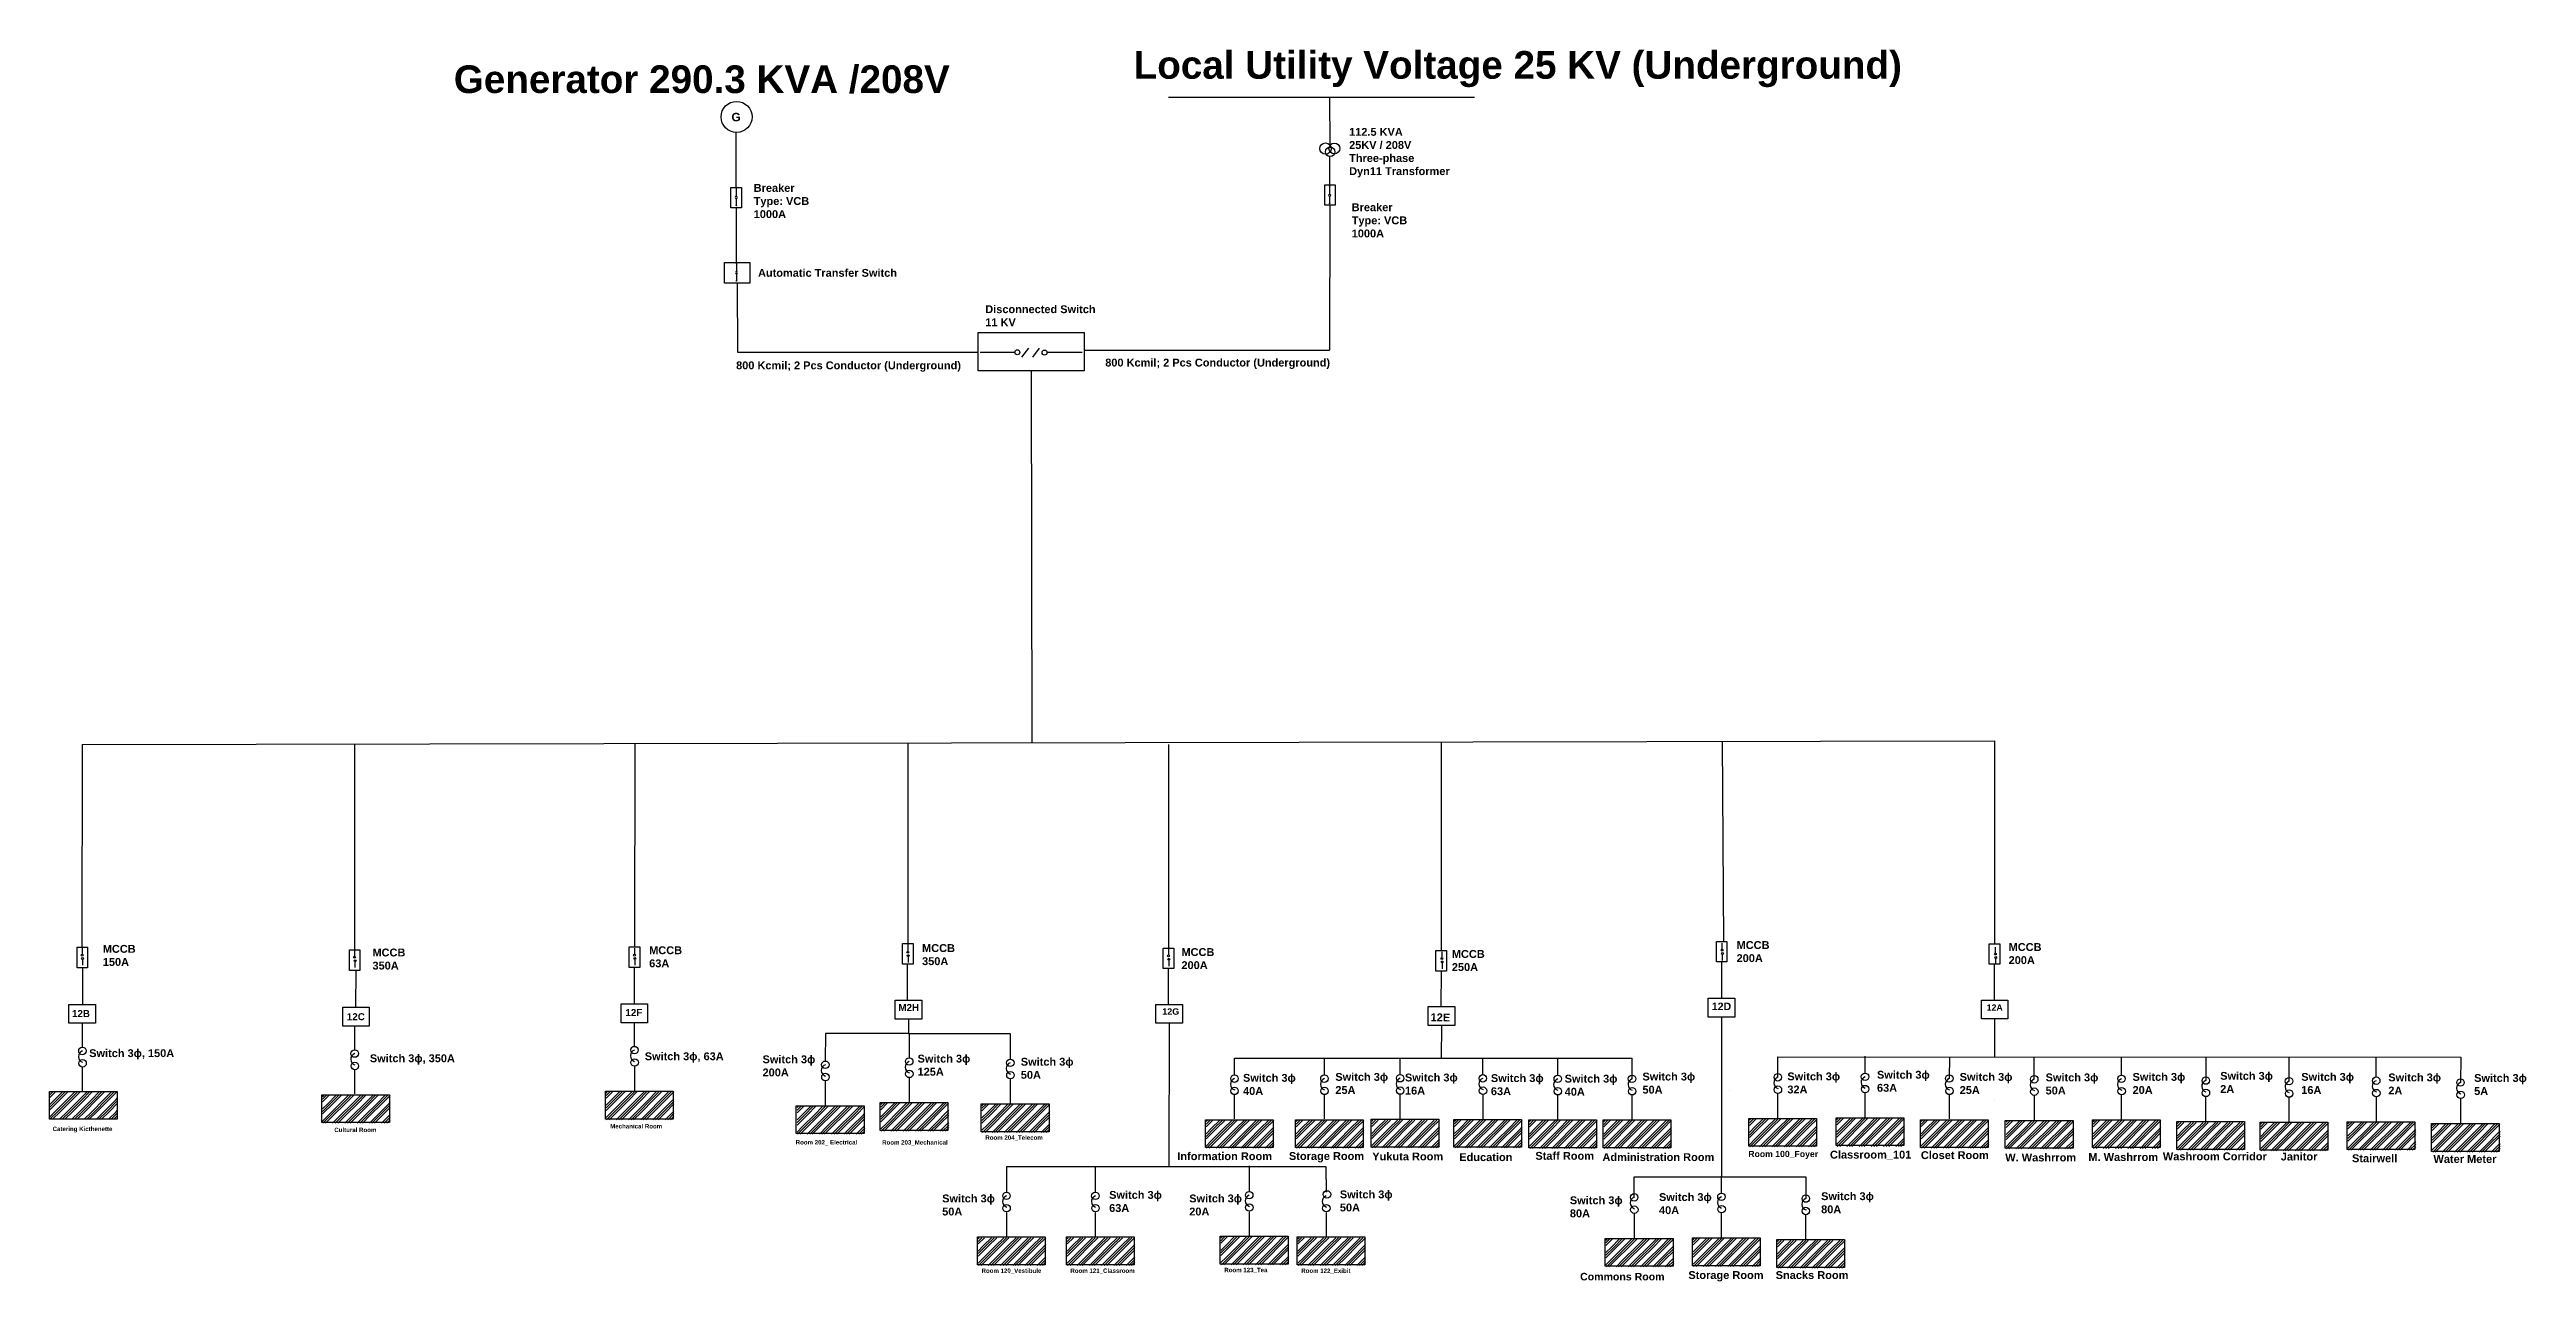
# Model space of a CAD drawing. Header units: inches. Extents: x -4730 to -1870, y -2177 to -755.
import ezdxf

# ---------------------------------------------------------------- set-up
doc = ezdxf.new("R2010")
doc.units = ezdxf.units.IN
doc.header["$MEASUREMENT"] = 0
doc.styles.get("Standard").update_dxf_attribs({"font": 'arialbd.ttf'})

msp = doc.modelspace()

# ---------------------------------------------------------------- hatches: boundary and pattern name
at = {"true_color": 0xc7c8ca}
h = msp.add_hatch(dxfattribs=at)
h.set_pattern_fill('GOST_GROUND', color=9)
h.set_pattern_definition([(45, (-0.208, 705.923), (14.142136, 0), [20]), (45, (2.792, 705.923), (14.142136, 0), [20]), (45, (5.792, 705.923), (14.142136, 0), [20])])
h.paths.add_polyline_path([(-4730, -1957.8), (-4730, -1989.9), (-4651.7, -1989.9), (-4651.7, -1957.8)])
h = msp.add_hatch(dxfattribs=at)
h.set_pattern_fill('GOST_GROUND', color=9)
h.set_pattern_definition([(45, (315.059, 701.409), (14.142136, 0), [20]), (45, (318.059, 701.409), (14.142136, 0), [20]), (45, (321.059, 701.409), (14.142136, 0), [20])])
h.paths.add_polyline_path([(-4336.5, -1962.3), (-4414.7, -1962.3), (-4414.7, -1994.4), (-4336.5, -1994.4)])
h = msp.add_hatch(dxfattribs=at)
h.set_pattern_fill('GOST_GROUND', color=9)
h.set_pattern_definition([(45, (642.537, 705.467), (14.142136, 0), [20]), (45, (645.537, 705.467), (14.142136, 0), [20]), (45, (648.537, 705.467), (14.142136, 0), [20])])
h.paths.add_polyline_path([(-4009, -1958.3), (-4087.2, -1958.3), (-4087.2, -1990.4), (-4009, -1990.4)])
h = msp.add_hatch(dxfattribs=at)
h.set_pattern_fill('GOST_GROUND', color=9)
h.set_pattern_definition([(45, (959.798, 692.282), (14.142136, 0), [20]), (45, (962.798, 692.282), (14.142136, 0), [20]), (45, (965.798, 692.282), (14.142136, 0), [20])])
h.paths.add_polyline_path([(-3691.7, -1971.4), (-3770, -1971.4), (-3770, -2003.6), (-3691.7, -2003.6)])
h = msp.add_hatch(dxfattribs=at)
h.set_pattern_fill('GOST_GROUND', color=9)
h.set_pattern_definition([(45, (1076.488, 690.843), (14.142136, 0), [20]), (45, (1079.488, 690.843), (14.142136, 0), [20]), (45, (1082.488, 690.843), (14.142136, 0), [20])])
h.paths.add_polyline_path([(-3575.1, -1972.9), (-3653.3, -1972.9), (-3653.3, -2005), (-3575.1, -2005)])
h = msp.add_hatch(dxfattribs=at)
h.set_pattern_fill('GOST_GROUND', color=9)
h.set_pattern_definition([(45, (862.902, 688.627), (14.142136, 0), [20]), (45, (865.902, 688.627), (14.142136, 0), [20]), (45, (868.902, 688.627), (14.142136, 0), [20])])
h.paths.add_polyline_path([(-3788.6, -1975.1), (-3866.9, -1975.1), (-3866.9, -2007.2), (-3788.6, -2007.2)])
h = msp.add_hatch(dxfattribs=at)
h.set_pattern_fill('GOST_GROUND', color=9)
h.set_pattern_definition([(45, (1335.301, 672.639), (14.142136, 0), [20]), (45, (1338.301, 672.639), (14.142136, 0), [20]), (45, (1341.301, 672.639), (14.142136, 0), [20])])
h.paths.add_polyline_path([(-3316.2, -1991.1), (-3394.5, -1991.1), (-3394.5, -2023.2), (-3316.2, -2023.2)])
h = msp.add_hatch(dxfattribs=at)
h.set_pattern_fill('GOST_GROUND', color=9)
h.set_pattern_definition([(45, (1439.202, 672.652), (14.142136, 0), [20]), (45, (1442.202, 672.652), (14.142136, 0), [20]), (45, (1445.202, 672.652), (14.142136, 0), [20])])
h.paths.add_polyline_path([(-3212.3, -1991.1), (-3290.6, -1991.1), (-3290.6, -2023.2), (-3212.3, -2023.2)])
h = msp.add_hatch(dxfattribs=at)
h.set_pattern_fill('GOST_GROUND', color=9)
h.set_pattern_definition([(45, (1526.609, 673.046), (14.142136, 0), [20]), (45, (1529.609, 673.046), (14.142136, 0), [20]), (45, (1532.609, 673.046), (14.142136, 0), [20])])
h.paths.add_polyline_path([(-3124.9, -1990.7), (-3203.2, -1990.7), (-3203.2, -2022.8), (-3124.9, -2022.8)])
h = msp.add_hatch(dxfattribs=at)
h.set_pattern_fill('GOST_GROUND', color=9)
h.set_pattern_definition([(45, (1622.144, 672.901), (14.142136, 0), [20]), (45, (1625.144, 672.901), (14.142136, 0), [20]), (45, (1628.144, 672.901), (14.142136, 0), [20])])
h.paths.add_polyline_path([(-3029.4, -1990.8), (-3107.6, -1990.8), (-3107.6, -2022.9), (-3029.4, -2022.9)])
h = msp.add_hatch(dxfattribs=at)
h.set_pattern_fill('GOST_GROUND', color=9)
h.set_pattern_definition([(45, (1708.564, 672.306), (14.142136, 0), [20]), (45, (1711.564, 672.306), (14.142136, 0), [20]), (45, (1714.564, 672.306), (14.142136, 0), [20])])
h.paths.add_polyline_path([(-2943, -1991.4), (-3021.2, -1991.4), (-3021.2, -2023.5), (-2943, -2023.5)])
h = msp.add_hatch(dxfattribs=at)
h.set_pattern_fill('GOST_GROUND', color=9)
h.set_pattern_definition([(45, (1794.387, 672.306), (14.142136, 0), [20]), (45, (1797.387, 672.306), (14.142136, 0), [20]), (45, (1800.387, 672.306), (14.142136, 0), [20])])
h.paths.add_polyline_path([(-2857.2, -1991.4), (-2935.4, -1991.4), (-2935.4, -2023.5), (-2857.2, -2023.5)])
h = msp.add_hatch(dxfattribs=at)
h.set_pattern_fill('GOST_GROUND', color=9)
h.set_pattern_definition([(45, (1962.678, 674.096), (14.142136, 0), [20]), (45, (1965.678, 674.096), (14.142136, 0), [20]), (45, (1968.678, 674.096), (14.142136, 0), [20])])
h.paths.add_polyline_path([(-2688.9, -1989.6), (-2767.1, -1989.6), (-2767.1, -2021.8), (-2688.9, -2021.8)])
h = msp.add_hatch(dxfattribs=at)
h.set_pattern_fill('GOST_GROUND', color=9)
h.set_pattern_definition([(45, (2063.389, 674.722), (14.142136, 0), [20]), (45, (2066.389, 674.722), (14.142136, 0), [20]), (45, (2069.389, 674.722), (14.142136, 0), [20])])
h.paths.add_polyline_path([(-2588.2, -1989), (-2666.4, -1989), (-2666.4, -2021.1), (-2588.2, -2021.1)])
h = msp.add_hatch(dxfattribs=at)
h.set_pattern_fill('GOST_GROUND', color=9)
h.set_pattern_definition([(45, (2160.736, 672.654), (14.142136, 0), [20]), (45, (2163.736, 672.654), (14.142136, 0), [20]), (45, (2166.736, 672.654), (14.142136, 0), [20])])
h.paths.add_polyline_path([(-2490.8, -1991.1), (-2569, -1991.1), (-2569, -2023.2), (-2490.8, -2023.2)])
h = msp.add_hatch(dxfattribs=at)
h.set_pattern_fill('GOST_GROUND', color=9)
h.set_pattern_definition([(45, (2258.813, 671.776), (14.142136, 0), [20]), (45, (2261.813, 671.776), (14.142136, 0), [20]), (45, (2264.813, 671.776), (14.142136, 0), [20])])
h.paths.add_polyline_path([(-2392.7, -1991.9), (-2470.9, -1991.9), (-2470.9, -2024.1), (-2392.7, -2024.1)])
h = msp.add_hatch(dxfattribs=at)
h.set_pattern_fill('GOST_GROUND', color=9)
h.set_pattern_definition([(45, (2359.524, 672.403), (14.142136, 0), [20]), (45, (2362.524, 672.403), (14.142136, 0), [20]), (45, (2365.524, 672.403), (14.142136, 0), [20])])
h.paths.add_polyline_path([(-2292, -1991.3), (-2370.2, -1991.3), (-2370.2, -2023.4), (-2292, -2023.4)])
h = msp.add_hatch(dxfattribs=at)
h.set_pattern_fill('GOST_GROUND', color=9)
h.set_pattern_definition([(45, (2456.872, 670.335), (14.142136, 0), [20]), (45, (2459.872, 670.335), (14.142136, 0), [20]), (45, (2462.872, 670.335), (14.142136, 0), [20])])
h.paths.add_polyline_path([(-2194.7, -1993.4), (-2272.9, -1993.4), (-2272.9, -2025.5), (-2194.7, -2025.5)])
h = msp.add_hatch(dxfattribs=at)
h.set_pattern_fill('GOST_GROUND', color=9)
h.set_pattern_definition([(45, (2552.975, 669.577), (14.142136, 0), [20]), (45, (2555.975, 669.577), (14.142136, 0), [20]), (45, (2558.975, 669.577), (14.142136, 0), [20])])
h.paths.add_polyline_path([(-2098.6, -1994.1), (-2176.8, -1994.1), (-2176.8, -2026.3), (-2098.6, -2026.3)])
h = msp.add_hatch(dxfattribs=at)
h.set_pattern_fill('GOST_GROUND', color=9)
h.set_pattern_definition([(45, (2653.686, 670.204), (14.142136, 0), [20]), (45, (2656.686, 670.204), (14.142136, 0), [20]), (45, (2659.686, 670.204), (14.142136, 0), [20])])
h.paths.add_polyline_path([(-1997.9, -1993.5), (-2076.1, -1993.5), (-2076.1, -2025.6), (-1997.9, -2025.6)])
h = msp.add_hatch(dxfattribs=at)
h.set_pattern_fill('GOST_GROUND', color=9)
h.set_pattern_definition([(45, (2751.034, 668.136), (14.142136, 0), [20]), (45, (2754.034, 668.136), (14.142136, 0), [20]), (45, (2757.034, 668.136), (14.142136, 0), [20])])
h.paths.add_polyline_path([(-1900.5, -1995.6), (-1978.7, -1995.6), (-1978.7, -2027.7), (-1900.5, -2027.7)])
h = msp.add_hatch(dxfattribs=at)
h.set_pattern_fill('GOST_GROUND', color=9)
h.set_pattern_definition([(45, (1072.084, 537.256), (14.142136, 0), [20]), (45, (1075.084, 537.256), (14.142136, 0), [20]), (45, (1078.084, 537.256), (14.142136, 0), [20])])
h.paths.add_polyline_path([(-3579.5, -2126.5), (-3657.7, -2126.5), (-3657.7, -2158.6), (-3579.5, -2158.6)])
h = msp.add_hatch(dxfattribs=at)
h.set_pattern_fill('GOST_GROUND', color=9)
h.set_pattern_definition([(45, (1174.681, 537.256), (14.142136, 0), [20]), (45, (1177.681, 537.256), (14.142136, 0), [20]), (45, (1180.681, 537.256), (14.142136, 0), [20])])
h.paths.add_polyline_path([(-3476.9, -2126.5), (-3555.1, -2126.5), (-3555.1, -2158.6), (-3476.9, -2158.6)])
h = msp.add_hatch(dxfattribs=at)
h.set_pattern_fill('GOST_GROUND', color=9)
h.set_pattern_definition([(45, (1352.407, 538.063), (14.142136, 0), [20]), (45, (1355.407, 538.063), (14.142136, 0), [20]), (45, (1358.407, 538.063), (14.142136, 0), [20])])
h.paths.add_polyline_path([(-3299.1, -2125.7), (-3377.4, -2125.7), (-3377.4, -2157.8), (-3299.1, -2157.8)])
h = msp.add_hatch(dxfattribs=at)
h.set_pattern_fill('GOST_GROUND', color=9)
h.set_pattern_definition([(45, (1441.271, 537.256), (14.142136, 0), [20]), (45, (1444.271, 537.256), (14.142136, 0), [20]), (45, (1447.271, 537.256), (14.142136, 0), [20])])
h.paths.add_polyline_path([(-3210.3, -2126.5), (-3288.5, -2126.5), (-3288.5, -2158.6), (-3210.3, -2158.6)])
h = msp.add_hatch(dxfattribs=at)
h.set_pattern_fill('GOST_GROUND', color=9)
h.set_pattern_definition([(45, (1796.919, 535.527), (14.142136, 0), [20]), (45, (1799.919, 535.527), (14.142136, 0), [20]), (45, (1802.919, 535.527), (14.142136, 0), [20])])
h.paths.add_polyline_path([(-2854.6, -2128.2), (-2932.8, -2128.2), (-2932.8, -2160.3), (-2854.6, -2160.3)])
h = msp.add_hatch(dxfattribs=at)
h.set_pattern_fill('GOST_GROUND', color=9)
h.set_pattern_definition([(45, (1897.63, 536.154), (14.142136, 0), [20]), (45, (1900.63, 536.154), (14.142136, 0), [20]), (45, (1903.63, 536.154), (14.142136, 0), [20])])
h.paths.add_polyline_path([(-2753.9, -2127.6), (-2832.1, -2127.6), (-2832.1, -2159.7), (-2753.9, -2159.7)])
h = msp.add_hatch(dxfattribs=at)
h.set_pattern_fill('GOST_GROUND', color=9)
h.set_pattern_definition([(45, (1994.977, 534.085), (14.142136, 0), [20]), (45, (1997.977, 534.085), (14.142136, 0), [20]), (45, (2000.977, 534.085), (14.142136, 0), [20])])
h.paths.add_polyline_path([(-2656.6, -2129.6), (-2734.8, -2129.6), (-2734.8, -2161.8), (-2656.6, -2161.8)])

# ---------------------------------------------------------------- linework, layer by layer
for p, q in [((-3437.8, -810.1), (-3084.8, -810.1)), ((-3251.4, -865.5), (-3251.5, -810.1)), ((-3937.1, -914.3), (-3937, -850.8)), ((-3251.5, -911.3), (-3251.5, -878.9)), ((-3251.9, -912.9), (-3251.9, -922.3)), ((-3937.1, -915.2), (-3937.1, -924.6)), ((-3937.1, -926.6), (-3937.1, -935)), ((-3937.1, -937.8), (-3937.1, -1001.1)), ((-3251.9, -924.3), (-3251.9, -932.7)), ((-3251.5, -934.9), (-3251.9, -1102.2)), ((-3936.9, -1002.2), (-3936.9, -1011.6)), ((-3936.9, -1013.6), (-3936.9, -1021.9)), ((-3935.9, -1024.6), (-3935.7, -1104.5)), ((-3935.8, -1064.5), (-3935.8, -1064.5)), ((-3935.7, -1104.5), (-3657.6, -1104.6)), ((-3655.6, -1104.6), (-3615.4, -1104.6)), ((-3577.9, -1104.4), (-3537.7, -1104.4)), ((-3535.3, -1102.2), (-3251.9, -1102.2)), ((-3251.9, -1102.2), (-3251.9, -1102.2)), ((-3251.9, -1103.9), (-3251.9, -1103.9)), ((-3596.4, -1125.9), (-3595.9, -1555.1)), ((-4692.4, -1557.3), (-4692.5, -1791.3)), ((-4692.4, -1557.3), (-2484.3, -1552.9)), ((-4377.6, -1794.4), (-4377.3, -1556.7)), ((-4054.3, -1556.5), (-4054.4, -1791.5)), ((-3738.9, -1555.4), (-3739, -1789.4)), ((-3595.9, -1555.1), (-3595.9, -1555.1)), ((-3437.8, -1557.3), (-3437.9, -1792.6)), ((-3123, -1554.2), (-3123.1, -1795.3)), ((-2796.9, -1784.6), (-2798.2, -1553.5)), ((-2484.3, -1552.9), (-2484.4, -1788.1)), ((-4692.4, -1792.4), (-4692.4, -1799.2)), ((-4377.7, -1794.9), (-4377.7, -1801.7)), ((-4054.5, -1792.3), (-4054.5, -1799.1)), ((-3738.9, -1789.1), (-3738.9, -1795.9)), ((-3438.1, -1793.3), (-3438.1, -1800.1)), ((-3122.3, -1796.4), (-3122.3, -1803.2)), ((-2798.9, -1786.7), (-2798.9, -1793.5)), ((-2798.5, -1799.6), (-2798.5, -1806.4)), ((-2483.3, -1791.1), (-2483.3, -1797.9)), ((-4692.1, -1815.7), (-4692.1, -1856.8)), ((-4692, -1805.3), (-4692, -1812.1)), ((-4377.3, -1807.8), (-4377.3, -1814.6)), ((-4376.2, -1860.3), (-4376.1, -1818)), ((-4376.1, -1818), (-4376.1, -1818)), ((-4054.9, -1814.5), (-4055, -1856.4)), ((-4054.1, -1805.2), (-4054.1, -1812)), ((-3739.6, -1811.5), (-3739.7, -1852.5)), ((-3738.5, -1802), (-3738.5, -1808.8)), ((-3438.2, -1816.1), (-3438.2, -1857.1)), ((-3437.6, -1806.2), (-3437.6, -1813)), ((-3123.3, -1818.7), (-3123.4, -1859.7)), ((-3121.9, -1809.3), (-3121.9, -1816.1)), ((-2799.3, -1809), (-2799.3, -1850)), ((-2484.5, -1811), (-2484.6, -1852.1)), ((-2482.9, -1804), (-2482.9, -1810.8)), ((-4692.2, -1879.1), (-4692.2, -1906.6)), ((-4377.8, -1882.1), (-4377.8, -1909.7)), ((-4054.8, -1878.1), (-4054.8, -1905.7)), ((-3738.3, -1874.4), (-3738.3, -1890.8)), ((-3437.2, -1879), (-3437.4, -2044.4)), ((-3122.8, -1881.6), (-3123, -1919.3)), ((-2799.3, -1871.9), (-2799.3, -2056.3)), ((-2484.1, -1874.1), (-2484.1, -1917.9)), ((-3834.1, -1890.8), (-3834.4, -1922.5)), ((-3738.3, -1890.8), (-3834.1, -1890.8)), ((-3738.3, -1890.8), (-3621.3, -1890.8)), ((-3737.5, -1891.3), (-3737.5, -1918.9)), ((-3620.8, -1890.8), (-3620.8, -1920.3)), ((-4692.2, -1930), (-4692.2, -1957.6)), ((-4377.8, -1933.1), (-4377.8, -1960.6)), ((-4054.7, -1929.1), (-4054.7, -1956.7)), ((-3737.5, -1942.3), (-3737.5, -1969.8)), ((-3620.8, -1943.7), (-3620.8, -1971.3)), ((-3361.8, -1938.6), (-3361.8, -1919.2)), ((-3361.8, -1919.2), (-2902.7, -1919.5)), ((-3257.9, -1938.5), (-3257.9, -1919.2)), ((-3170.5, -1938.1), (-3170.5, -1919.3)), ((-3075, -1938.3), (-3075, -1919.4)), ((-2988.6, -1938.9), (-2988.6, -1919.5)), ((-2902.7, -1943.2), (-2902.7, -1919.5)), ((-2734.4, -1941.4), (-2734.4, -1917.7)), ((-2734.4, -1917.7), (-1945.8, -1918.2)), ((-2633.7, -1936.5), (-2633.7, -1917.1)), ((-2633.5, -1917.7), (-2633.5, -1917.7)), ((-2536.1, -1917.7), (-2536.4, -1942.8)), ((-2484.1, -1917.9), (-2484.1, -1917.9)), ((-2438.3, -1943.7), (-2438.3, -1917.9)), ((-2337.6, -1938.8), (-2337.6, -1918)), ((-2337.4, -1920), (-2337.4, -1920)), ((-2240, -1918), (-2240.2, -1945.2)), ((-2144.1, -1945.9), (-2144.1, -1918.1)), ((-2043.4, -1941), (-2043.4, -1918.2)), ((-2043.2, -1922.2), (-2043.2, -1922.2)), ((-1945.8, -1918.2), (-1946.1, -1947.4)), ((-3834.4, -1945.9), (-3834.4, -1973.5)), ((-3362, -1961.9), (-3362, -1989.5)), ((-3258.1, -1961.9), (-3258.1, -1989.5)), ((-3170.7, -1961.5), (-3170.7, -1989.1)), ((-3075.1, -1961.7), (-3075.1, -1989.2)), ((-2988.7, -1962.3), (-2988.7, -1989.8)), ((-2902.9, -1962.3), (-2902.9, -1989.8)), ((-2790.6, -1956.9), (-2790.6, -1956.9)), ((-2734.6, -1960.5), (-2734.6, -1988)), ((-2633.9, -1959.8), (-2633.9, -1987.4)), ((-2633.5, -1951.4), (-2633.5, -1951.4)), ((-2536.5, -1961.9), (-2536.5, -1989.5)), ((-2484.1, -1966.6), (-2484.1, -1966.6)), ((-2438.5, -1962.8), (-2438.5, -1990.3)), ((-2337.8, -1962.2), (-2337.8, -1989.7)), ((-2337.4, -1953.7), (-2337.4, -1953.7)), ((-2240.4, -1964.2), (-2240.4, -1991.8)), ((-2144.3, -1965), (-2144.3, -1992.5)), ((-2043.6, -1964.4), (-2043.6, -1991.9)), ((-2043.2, -1955.9), (-2043.2, -1955.9)), ((-1946.2, -1966.4), (-1946.2, -1994)), ((-3625.2, -2044.4), (-3625.2, -2073.9)), ((-3625.2, -2044.4), (-3256.1, -2044.4)), ((-3522.6, -2044.4), (-3522.6, -2073.9)), ((-3344.9, -2043.6), (-3344.9, -2073.1)), ((-3256.1, -2044.4), (-3256, -2073.9)), ((-2900.2, -2080), (-2900.2, -2056.3)), ((-2900.2, -2056.3), (-2701.9, -2056.3)), ((-2799.5, -2075), (-2799.5, -2055.7)), ((-2799.3, -2056.3), (-2799.3, -2056.3)), ((-2701.9, -2056.3), (-2702.1, -2081.4)), ((-3625.2, -2097.3), (-3625.2, -2124.9)), ((-3522.6, -2097.3), (-3522.6, -2124.9)), ((-3344.9, -2096.5), (-3344.9, -2124.1)), ((-3256, -2097.3), (-3256, -2124.9)), ((-2900.4, -2099), (-2900.4, -2126.6)), ((-2799.7, -2098.4), (-2799.7, -2126)), ((-2799.3, -2090), (-2799.3, -2090)), ((-2702.3, -2100.5), (-2702.3, -2128))]:
    msp.add_line(p, q)
for points in [[(-3943.2, -914.3), (-3931, -914.3), (-3931, -937.8), (-3943.2, -937.8)], [(-3257.6, -911.3), (-3245.4, -911.3), (-3245.4, -934.9), (-3257.6, -934.9)], [(-3950.6, -1001.1), (-3921.2, -1001.1), (-3921.2, -1024.6), (-3950.6, -1024.6)], [(-3657.6, -1081.8), (-3535.3, -1081.8), (-3535.3, -1125.9), (-3657.6, -1125.9)], [(-4698.2, -1791.3), (-4686, -1791.3), (-4686, -1814.9), (-4698.2, -1814.9)], [(-4383.7, -1794.4), (-4371.5, -1794.4), (-4371.5, -1818), (-4383.7, -1818)], [(-4060.7, -1790.9), (-4048.5, -1790.9), (-4048.5, -1814.5), (-4060.7, -1814.5)], [(-3745, -1787.1), (-3732.8, -1787.1), (-3732.8, -1810.7), (-3745, -1810.7)], [(-3444.1, -1792.5), (-3431.9, -1792.5), (-3431.9, -1816), (-3444.1, -1816)], [(-3129.3, -1795.1), (-3117.1, -1795.1), (-3117.1, -1818.7), (-3129.3, -1818.7)], [(-2805.3, -1784.6), (-2793.1, -1784.6), (-2793.1, -1808.1), (-2805.3, -1808.1)], [(-2490.4, -1787.2), (-2478.2, -1787.2), (-2478.2, -1810.8), (-2490.4, -1810.8)], [(-4707.6, -1857.2), (-4676.8, -1857.2), (-4676.8, -1879.1), (-4707.6, -1879.1)], [(-4070.1, -1856.5), (-4039.4, -1856.5), (-4039.4, -1878.4), (-4070.1, -1878.4)], [(-3753.6, -1852.5), (-3722.9, -1852.5), (-3722.9, -1874.4), (-3753.6, -1874.4)], [(-3452.6, -1857.2), (-3421.9, -1857.2), (-3421.9, -1879), (-3452.6, -1879)], [(-2814.7, -1850), (-2784, -1850), (-2784, -1871.9), (-2814.7, -1871.9)], [(-2499.4, -1852.3), (-2468.7, -1852.3), (-2468.7, -1874.1), (-2499.4, -1874.1)], [(-4391.5, -1860.3), (-4360.8, -1860.3), (-4360.8, -1882.2), (-4391.5, -1882.2)], [(-3138.1, -1859.7), (-3107.4, -1859.7), (-3107.4, -1881.6), (-3138.1, -1881.6)], [(-4730, -1957.8), (-4651.7, -1957.8), (-4651.7, -1989.9), (-4730, -1989.9)], [(-4415.5, -1961.5), (-4337.3, -1961.5), (-4337.3, -1993.6), (-4415.5, -1993.6)], [(-4088, -1957.4), (-4009.8, -1957.4), (-4009.8, -1989.6), (-4088, -1989.6)], [(-3770.8, -1970.6), (-3692.6, -1970.6), (-3692.6, -2002.8), (-3770.8, -2002.8)], [(-3654.1, -1972.1), (-3575.9, -1972.1), (-3575.9, -2004.2), (-3654.1, -2004.2)], [(-3867.7, -1974.3), (-3789.5, -1974.3), (-3789.5, -2006.4), (-3867.7, -2006.4)], [(-3395.3, -1990.3), (-3317.1, -1990.3), (-3317.1, -2022.4), (-3395.3, -2022.4)], [(-3291.4, -1990.3), (-3213.2, -1990.3), (-3213.2, -2022.4), (-3291.4, -2022.4)], [(-3204, -1989.9), (-3125.7, -1989.9), (-3125.7, -2022), (-3204, -2022)], [(-3108.4, -1990), (-3030.2, -1990), (-3030.2, -2022.1), (-3108.4, -2022.1)], [(-3022, -1990.6), (-2943.8, -1990.6), (-2943.8, -2022.7), (-3022, -2022.7)], [(-2936.2, -1990.6), (-2858, -1990.6), (-2858, -2022.7), (-2936.2, -2022.7)], [(-2767.9, -1988.8), (-2689.7, -1988.8), (-2689.7, -2020.9), (-2767.9, -2020.9)], [(-2667.2, -1988.2), (-2589, -1988.2), (-2589, -2020.3), (-2667.2, -2020.3)], [(-2569.8, -1990.3), (-2491.6, -1990.3), (-2491.6, -2022.4), (-2569.8, -2022.4)], [(-2471.8, -1991.1), (-2393.5, -1991.1), (-2393.5, -2023.3), (-2471.8, -2023.3)], [(-2371.1, -1990.5), (-2292.8, -1990.5), (-2292.8, -2022.6), (-2371.1, -2022.6)], [(-2273.7, -1992.6), (-2195.5, -1992.6), (-2195.5, -2024.7), (-2273.7, -2024.7)], [(-2177.6, -1993.3), (-2099.4, -1993.3), (-2099.4, -2025.5), (-2177.6, -2025.5)], [(-2076.9, -1992.7), (-1998.7, -1992.7), (-1998.7, -2024.8), (-2076.9, -2024.8)], [(-1979.5, -1994.8), (-1901.3, -1994.8), (-1901.3, -2026.9), (-1979.5, -2026.9)], [(-3658.5, -2125.7), (-3580.3, -2125.7), (-3580.3, -2157.8), (-3658.5, -2157.8)], [(-3555.9, -2125.7), (-3477.7, -2125.7), (-3477.7, -2157.8), (-3555.9, -2157.8)], [(-3378.2, -2124.8), (-3299.9, -2124.8), (-3299.9, -2157), (-3378.2, -2157)], [(-3289.3, -2125.7), (-3211.1, -2125.7), (-3211.1, -2157.8), (-3289.3, -2157.8)], [(-2933.7, -2127.4), (-2855.4, -2127.4), (-2855.4, -2159.5), (-2933.7, -2159.5)], [(-2832.9, -2126.8), (-2754.7, -2126.8), (-2754.7, -2158.9), (-2832.9, -2158.9)], [(-2735.6, -2128.8), (-2657.4, -2128.8), (-2657.4, -2160.9), (-2735.6, -2160.9)]]:
    msp.add_lwpolyline(points, close=True)
for points in [[(-3599.7, -1099.8), (-3607.5, -1110.2)], [(-3587.1, -1099.9), (-3594.9, -1110.3)]]:
    msp.add_lwpolyline(points)
for centre, radius in [((-3936.7, -832.9), 17.9), ((-3256.7, -869.4), 6.54), ((-3251.3, -873.2), 5.55), ((-3246.4, -869.3), 6.27), ((-3937.1, -915), 0.218), ((-3251.9, -912.7), 0.218), ((-3937, -935.2), 0.218), ((-3251.9, -932.9), 0.218), ((-3936.9, -1002), 0.218), ((-3936.9, -1022.2), 0.218), ((-3612.5, -1104.6), 2.92), ((-3581, -1104.9), 2.92), ((-4692.3, -1800.4), 1.09), ((-4054.5, -1800.3), 1.09), ((-3738.9, -1797.1), 1.09), ((-3738.5, -1801), 1.09), ((-3438, -1801.3), 1.09), ((-2798.8, -1794.7), 1.09), ((-2798.4, -1798.6), 1.09), ((-2483.2, -1799.1), 1.09), ((-4691.9, -1804.3), 1.09), ((-4377.7, -1802.9), 1.09), ((-4377.2, -1806.8), 1.09), ((-4054, -1804.1), 1.09), ((-3437.6, -1805.2), 1.09), ((-3122.2, -1804.4), 1.09), ((-3121.8, -1808.3), 1.09), ((-2482.8, -1803), 1.09), ((-4692, -1911), 4.31), ((-4377.6, -1914), 4.31), ((-4054.6, -1910), 4.31), ((-4691.8, -1925.2), 4.31), ((-4377.4, -1928.3), 4.31), ((-4054.4, -1924.3), 4.31), ((-3834.2, -1926.9), 4.31), ((-3834.1, -1941.1), 4.31), ((-3737.3, -1923.2), 4.31), ((-3737.2, -1937.5), 4.31), ((-3620.6, -1924.7), 4.31), ((-3620.5, -1938.9), 4.31), ((-3361.8, -1942.9), 4.31), ((-3257.9, -1942.9), 4.31), ((-3170.5, -1942.5), 4.31), ((-3075, -1942.6), 4.31), ((-2988.5, -1943.2), 4.31), ((-2902.7, -1943.2), 4.31), ((-2734.4, -1941.4), 4.31), ((-2633.7, -1940.8), 4.31), ((-2536.4, -1942.8), 4.31), ((-2438.3, -1943.7), 4.31), ((-2337.6, -1943.1), 4.31), ((-2240.2, -1945.2), 4.31), ((-2144.1, -1945.9), 4.31), ((-2043.4, -1945.3), 4.31), ((-1946.1, -1947.4), 4.31), ((-3361.7, -1957.1), 4.31), ((-3257.8, -1957.1), 4.31), ((-3170.4, -1956.7), 4.31), ((-3074.8, -1956.9), 4.31), ((-2988.4, -1957.5), 4.31), ((-2902.6, -1957.5), 4.31), ((-2734.3, -1955.7), 4.31), ((-2633.6, -1955), 4.31), ((-2536.2, -1957.1), 4.31), ((-2438.2, -1958), 4.31), ((-2337.4, -1957.4), 4.31), ((-2240.1, -1959.4), 4.31), ((-2144, -1960.2), 4.31), ((-2043.3, -1959.6), 4.31), ((-1945.9, -1961.6), 4.31), ((-3625, -2078.2), 4.31), ((-3522.4, -2078.2), 4.31), ((-3344.7, -2077.4), 4.31), ((-3344.6, -2091.7), 4.31), ((-3255, -2076.6), 4.31), ((-2900.2, -2080), 4.31), ((-2799.5, -2079.3), 4.31), ((-2702.1, -2081.4), 4.31), ((-3624.9, -2092.5), 4.31), ((-3522.3, -2092.5), 4.31), ((-3255.7, -2092.5), 4.31), ((-2900.1, -2094.2), 4.31), ((-2799.3, -2093.6), 4.31), ((-2702, -2095.7), 4.31)]:
    msp.add_circle(centre, radius)
for centre, radius, start, end in [((-3937, -925.1), 1.56, 213.8852, 324.6283), ((-3937.1, -925.9), 1.29, 21.048, 157.3628), ((-3251.9, -923.6), 1.29, 21.048, 157.3628), ((-3251.8, -922.8), 1.56, 213.8852, 324.6283), ((-3936.9, -1012.9), 1.29, 21.048, 157.3628), ((-3936.8, -1012.1), 1.56, 213.8852, 324.6283), ((-4689.8, -1917.5), 6.84, 108.6696, 253.4394), ((-4375.4, -1920.5), 6.84, 108.6696, 253.4394), ((-4052.4, -1916.5), 6.84, 108.6696, 253.4394), ((-3832, -1933.4), 6.84, 108.6696, 253.4394), ((-3735.1, -1929.7), 6.84, 108.6696, 253.4394), ((-3618.4, -1931.1), 6.84, 108.6696, 253.4394), ((-3359.6, -1949.3), 6.84, 108.6696, 253.4394), ((-3255.7, -1949.3), 6.84, 108.6696, 253.4394), ((-3168.3, -1948.9), 6.84, 108.6696, 253.4394), ((-3072.8, -1949.1), 6.84, 108.6696, 253.4394), ((-2986.4, -1949.7), 6.84, 108.6696, 253.4394), ((-2900.5, -1949.7), 6.84, 108.6696, 253.4394), ((-2732.2, -1947.9), 6.84, 108.6696, 253.4394), ((-2631.5, -1947.3), 6.84, 108.6696, 253.4394), ((-2534.2, -1949.3), 6.84, 108.6696, 253.4394), ((-2436.1, -1950.2), 6.84, 108.6696, 253.4394), ((-2335.4, -1949.6), 6.84, 108.6696, 253.4394), ((-2238.1, -1951.7), 6.84, 108.6696, 253.4394), ((-2141.9, -1952.4), 6.84, 108.6696, 253.4394), ((-2041.2, -1951.8), 6.84, 108.6696, 253.4394), ((-1943.9, -1953.9), 6.84, 108.6696, 253.4394), ((-3622.8, -2084.7), 6.84, 108.6696, 253.4394), ((-3520.2, -2084.7), 6.84, 108.6696, 253.4394), ((-3342.5, -2083.9), 6.84, 108.6696, 253.4394), ((-3253.7, -2084.7), 6.84, 108.6696, 253.4394), ((-2898, -2086.5), 6.84, 108.6696, 253.4394), ((-2797.3, -2085.8), 6.84, 108.6696, 253.4394), ((-2699.9, -2087.9), 6.84, 108.6696, 253.4394)]:
    msp.add_arc(centre, radius, start, end)

# ---------------------------------------------------------------- texts
for s, height, p in [('Generator 290.3 KVA /208V', 31.929, (-4263.2, -805.3)), ('Local Utility Voltage 25 KV (Underground)', 31.929, (-3478.2, -788.8)), ('G', 0.599, (-3937.2, -1013)), ('Automatic Transfer Switch', 9.065, (-3911.9, -1017.4)), ('M2H', 8.11, (-3749.8, -1864.9)), ('12D', 8.72, (-2810.6, -1863.9)), ('12A', 7.16, (-2493.1, -1864.4)), ('12B', 8.11, (-4704.1, -1871.9)), ('12C', 8.11, (-4386.7, -1875.5)), ('12F', 8.11, (-4065, -1870.7)), ('12G', 7.44, (-3445.2, -1869.2)), ('Catering Kicthenette', 5.053, (-4726.4, -2003.5))]:
    msp.add_text(s, height=height).set_placement(p)
for s, height, rotation, p in [('G', 9.76, 0.8964, (-3942.5, -838)), ('12E', 9.1, 359.0135, (-3135.4, -1876.6))]:
    msp.add_text(s, height=height, rotation=rotation).set_placement(p)
at = {"attachment_point": 1}
for s, insert, char_height, width in [('112.5 KVA\\P25KV / 208V\\PThree-phase\\PDyn11 Transformer', (-3229.4, -845.6), 9.065, 179.631), ('Breaker\\PType: VCB \\P1000A', (-3916.9, -910.3), 9.07, 75.386), ('Breaker\\PType: VCB \\P1000A', (-3226.4, -932.6), 9.07, 75.386), ('Disconnected Switch\\P11 KV', (-3649.5, -1050.3), 9.065, 180.99), ('800 Kcmil; 2 Pcs Conductor (Underground)', (-3937.2, -1115.1), 9.065, 340.594), ('800 Kcmil; 2 Pcs Conductor (Underground)', (-3511, -1111.9), 9.065, 340.594), ('Cultural Room', (-4401.2, -1999.6), 5.053, 50.228), ('\\A1;Mechanical Room', (-4082.6, -1995.4), 5.053, 91.708), ('Room 202_ Electrical ', (-3868.4, -2013.9), 5.053, 71.964), ('Room 203_Mechanical', (-3768.6, -2014), 5.053, 76.392), ('Room 204_Telecom', (-3649.4, -2008.5), 5.053, 66.533), ('Information Room ', (-3427.8, -2027.9), 9.096, 138.973), ('Storage Room', (-3298.9, -2027.7), 9.096, 115.676), (' Yukuta Room', (-3206.2, -2028.2), 9.096, 110.529), (' Education ', (-3105.8, -2029), 9.096, 130.086), (' Staff Room', (-3017.9, -2027.5), 9.096, 96.535), ('Administration Room', (-2936.9, -2029), 9.096, 159.735), ('Room 100_Foyer ', (-2768.5, -2026.3), 7.163, 81.106), (' Classroom_101', (-2677.7, -2026.1), 9.096, 159.735), ('Closet Room', (-2569.2, -2026.7), 9.096, 107.109), ('W. Washrrom', (-2471.8, -2029.4), 9.096, 85.076), ('M. Washrrom', (-2375.8, -2028.9), 9.096, 159.735), ('Washroom Corridor', (-2289.8, -2028.1), 9.096, 159.735), ('Janitor', (-2153.7, -2028.3), 9.1, 44.424), ('Stairwell', (-2071.4, -2030.3), 9.1, 159.735), (' Water Meter', (-1980.9, -2031.1), 9.096, 159.735), ('Room 120_Vestibule', (-3653.8, -2162.1), 5.053, 72.805), ('Room 121_Classroom', (-3551.2, -2162.1), 5.053, 78.143), ('Room 123_Tea', (-3373.5, -2161.3), 5.053, 66.533), ('Room 122_Exibit', (-3284.7, -2162.1), 5.053, 66.533), ('Commons Room', (-2962.7, -2167.1), 8.723, 125.71), ('Storage Room', (-2837.7, -2165.1), 9.096, 159.735), ('Snacks Room', (-2736.9, -2165.1), 9.096, 159.735)]:
    msp.add_mtext(s, dxfattribs=dict(at, insert=insert, char_height=char_height, width=width))
for s, width, heights, insert, char_height in [('MCCB 150A', 0.651, [0], (-4668.5, -1788.6), 9.07), ('MCCB 350A', 0.651, [0], (-4357.1, -1792.8), 9.07), ('MCCB 63A', 0.651, [0], (-4037.6, -1790.2), 9.07), ('MCCB 350A', 0.651, [0], (-3722.5, -1787.7), 9.07), ('MCCB 200A', 0.651, [0], (-3423, -1792.3), 9.07), ('MCCB 250A', 0.651, [0], (-3110.8, -1794.5), 9.07), ('MCCB 200A', 0.651, [0], (-2782, -1784.2), 9.07), ('MCCB 200A', 0.651, [0], (-2467.9, -1786.5), 9.07), ('Switch 3ϕ, 150A', 160.534, [16.8], (-4684.2, -1909), 9.065), ('Switch 3ϕ, 350A', 114.348, [24.1], (-4360.1, -1914.9), 9.065), ('Switch 3ϕ, 63A', 93.519, [20.4], (-4042.7, -1912.6), 9.065), ('Switch 3ϕ\\P200A', 85.068, [30.8], (-3906.7, -1916.1), 9.07), ('Switch 3ϕ\\P125A', 85.068, [30.8], (-3727.7, -1915.3), 9.07), ('Switch 3ϕ\\P50A', 85.068, [30.8], (-3608.5, -1918.9), 9.07), ('Switch 3ϕ\\P40A', 85.068, [30.8], (-3351.9, -1937.5), 9.07), ('Switch 3ϕ\\P25A', 85.068, [30.8], (-3245.3, -1936.4), 9.07), ('Switch 3ϕ\\P16A', 85.068, [30.8], (-3164.9, -1937.1), 9.07), ('Switch 3ϕ\\P63A', 85.068, [30.8], (-3065.7, -1937.8), 9.07), ('Switch 3ϕ\\P40A', 85.068, [30.8], (-2980.5, -1938.4), 9.07), ('Switch 3ϕ\\P50A', 85.068, [30.8], (-2890.7, -1936), 9.07), ('Switch 3ϕ\\P32A', 85.068, [30.8], (-2723.4, -1935.8), 9.07), ('Switch 3ϕ\\P63A', 85.068, [30.8], (-2619.9, -1933.9), 9.07), ('Switch 3ϕ\\P25A', 85.068, [30.8], (-2524.4, -1936.4), 9.07), ('Switch 3ϕ\\P50A', 85.068, [30.8], (-2425.2, -1937), 9.07), ('Switch 3ϕ\\P20A', 85.068, [30.8], (-2324.8, -1936.4), 9.07), ('Switch 3ϕ\\P2A', 85.068, [30.8], (-2223.6, -1935.2), 9.07), ('Switch 3ϕ\\P16A', 85.068, [30.8], (-2130, -1936.4), 9.07), ('Switch 3ϕ\\P2A', 85.068, [30.8], (-2029.5, -1937), 9.07), ('Switch 3ϕ\\P5A', 85.068, [30.8], (-1930.4, -1937.6), 9.07), ('Switch 3ϕ\\P50A', 85.068, [30.8], (-3699.3, -2076.7), 9.07), ('Switch 3ϕ\\P63A', 85.068, [30.8], (-3506.5, -2072.6), 9.07), ('Switch 3ϕ\\P20A', 85.068, [30.8], (-3414, -2076.7), 9.07), ('Switch 3ϕ\\P50A', 85.068, [30.8], (-3240.1, -2072), 9.07), ('Switch 3ϕ\\P80A', 85.068, [30.8], (-2974.5, -2078.8), 9.07), ('Switch 3ϕ\\P40A', 85.068, [30.8], (-2871.6, -2075.1), 9.07), ('Switch 3ϕ\\P80A', 85.068, [30.8], (-2684.4, -2074.1), 9.07)]:
    msp.add_mtext_dynamic_manual_height_columns(s, width=width, gutter_width=45.3, heights=heights, dxfattribs=dict(at, insert=insert, char_height=char_height))

doc.saveas('drawing.dxf')
